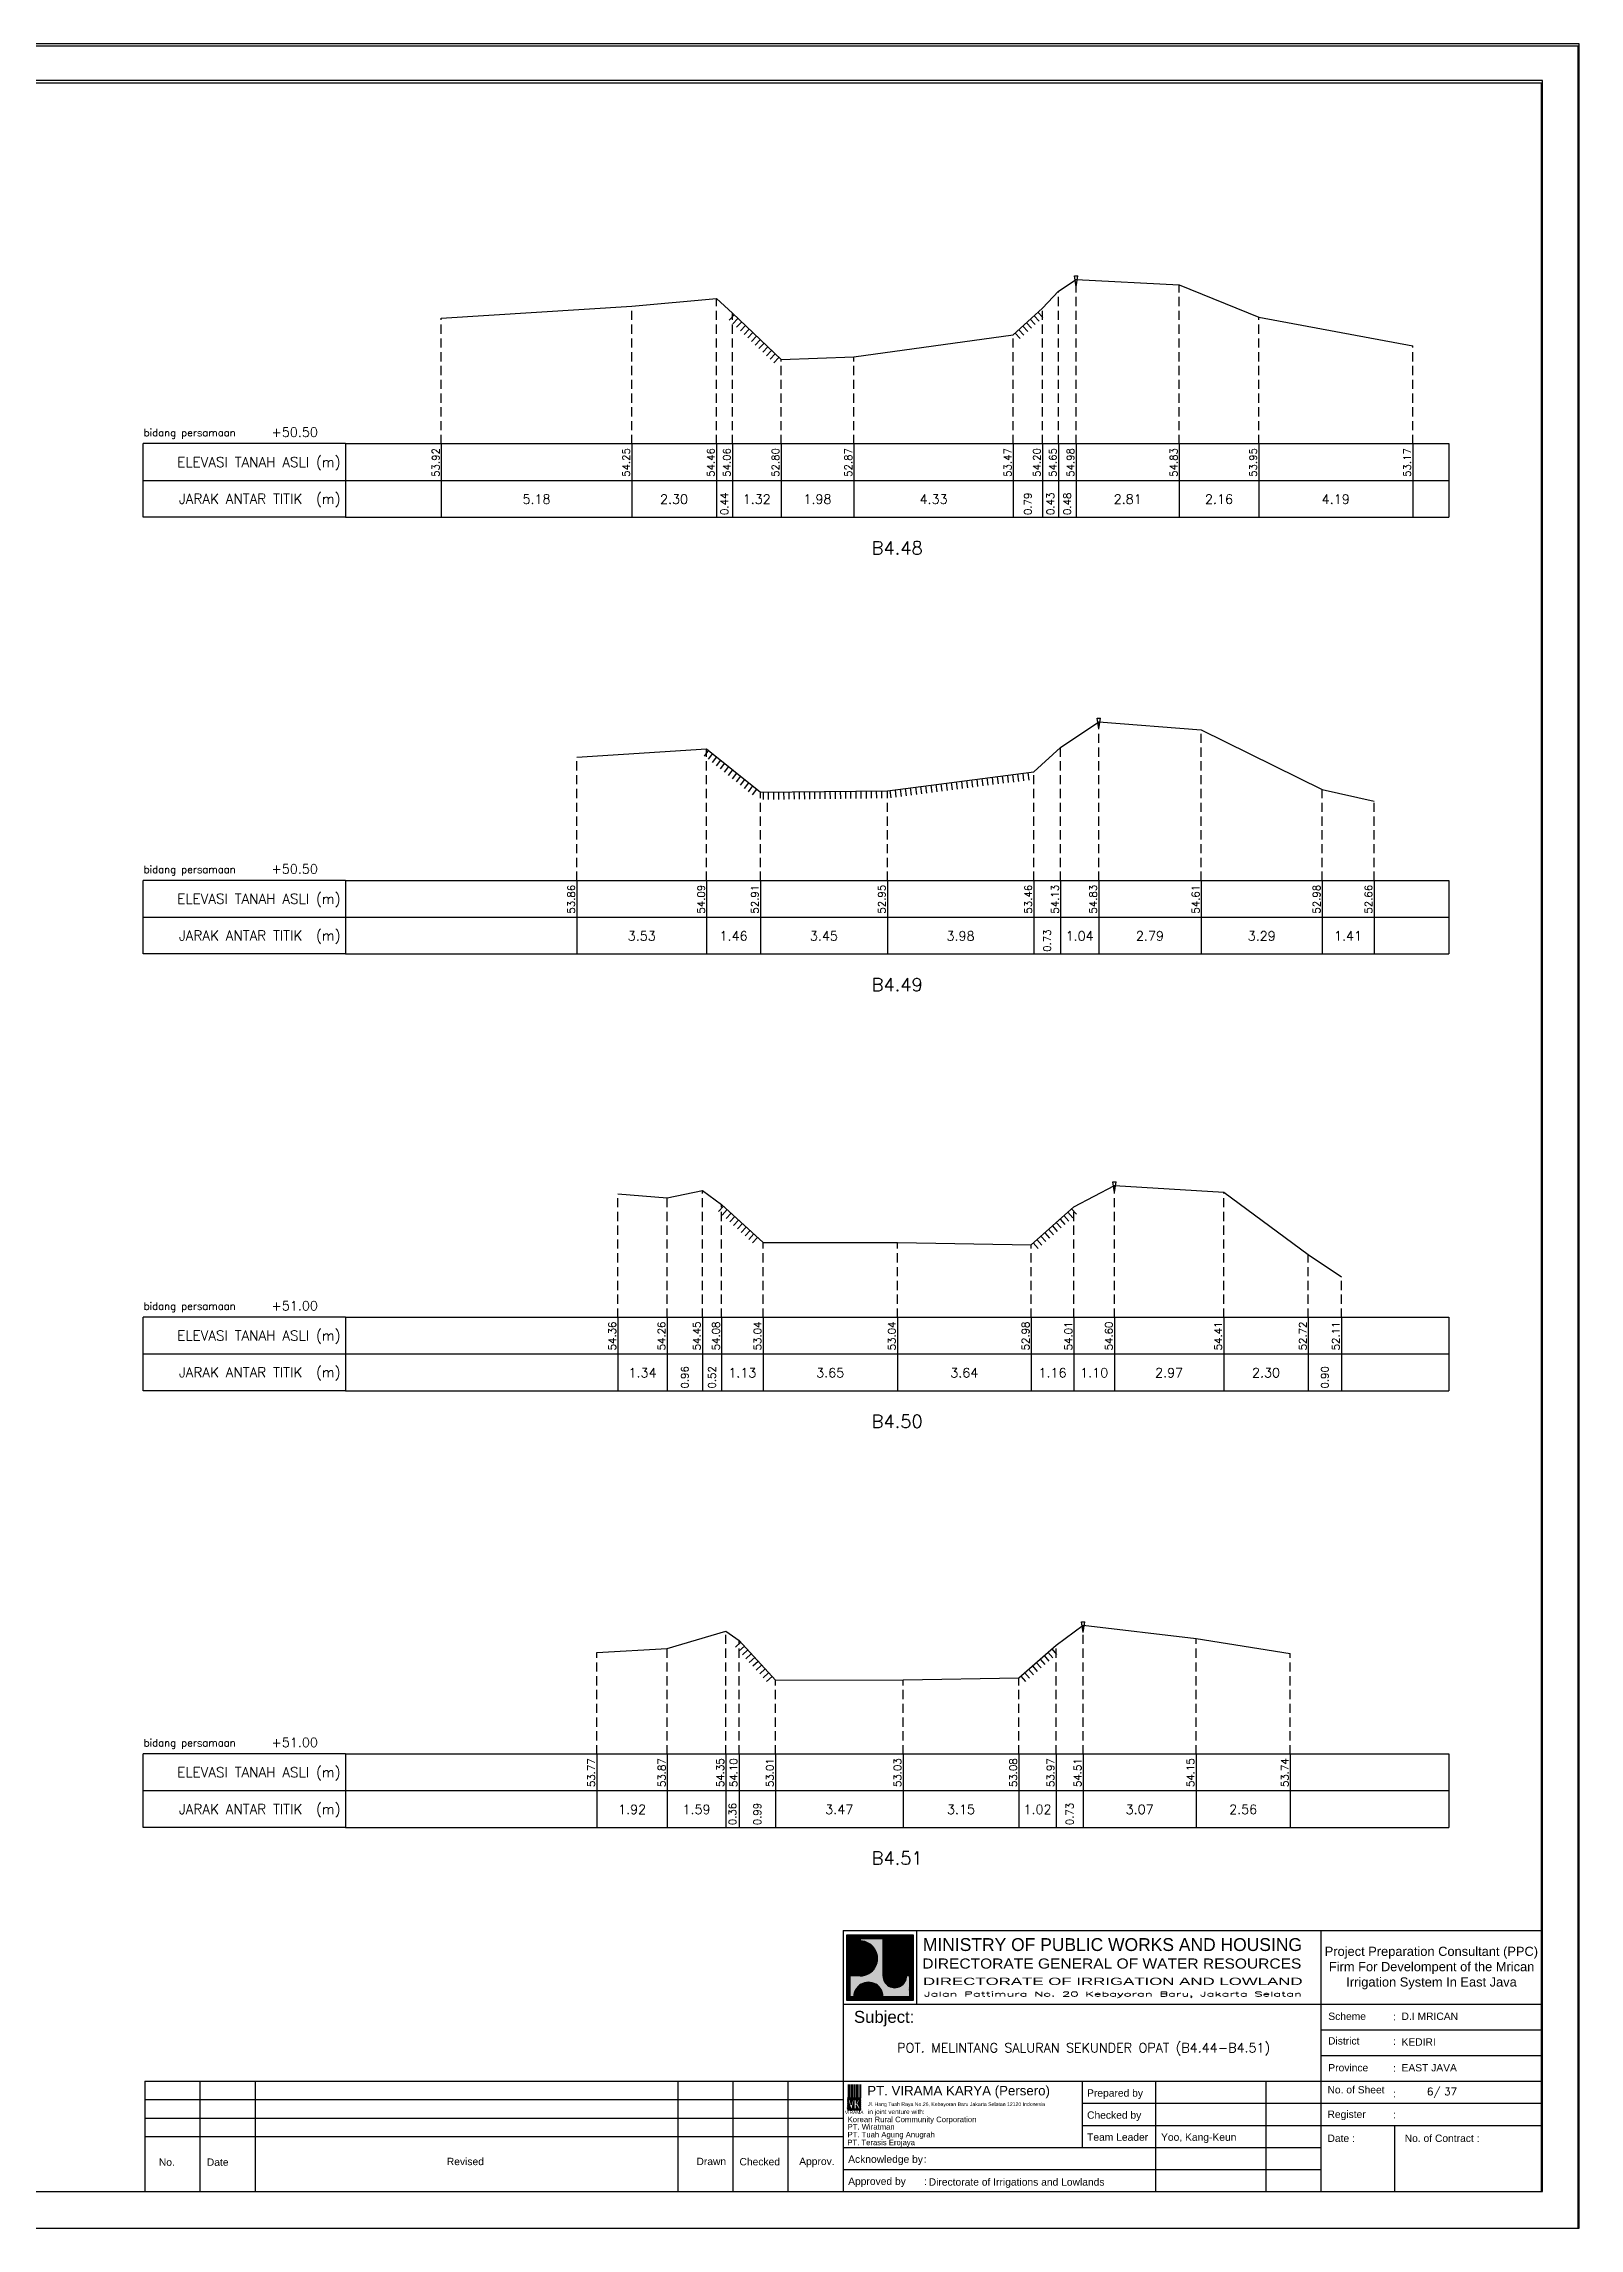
# Model space of a CAD drawing. Header units: inches. Extents: x -11 to 3175, y -842 to -783.
# Drawn here: x 467.3 to 509.1, y -842 to -782.6 of the extents above; entities that cross this region are included whole.
import ezdxf
from ezdxf.enums import TextEntityAlignment as Align

# ---------------------------------------------------------------- set-up
doc = ezdxf.new("R2010")
doc.units = ezdxf.units.IN
doc.header["$MEASUREMENT"] = 0
doc.linetypes.add('DASHED2', pattern=[0.375, 0.25, -0.125])
doc.layers.add('KOP', color=7, linetype='Continuous')
doc.layers.add('pelengkap', color=7, linetype='Continuous')
doc.styles.add('ARIAL', font='arial.ttf')
doc.styles.add('battang01', font='arial.ttf')
doc.styles.add('L100', font='simplex.shx', dxfattribs={"height": 0.254})
doc.styles.add('L140', font='simplex.shx', dxfattribs={"height": 0.356})
doc.styles.add('L80', font='simplex.shx', dxfattribs={"height": 0.203})
doc.styles.add('ROMANS-N', font='ROMANS.SHX', dxfattribs={"width": 0.8})
doc.styles.add('SONDU', font='arial.ttf')
doc.styles.get("Standard").update_dxf_attribs({"font": 'simplex.shx'})
doc.styles.add('STYLE1', font='arial.ttf', dxfattribs={"height": 0.2})
pattern_1 = [(45, (0, 0), (-0.08838834764831843, 0.08838834764831845), [])]

# ---------------------------------------------------------------- blocks, each defined once
blk = doc.blocks.new('kop')
at = {"layer": 'KOP'}
h = blk.add_hatch(color=3, dxfattribs=at)
h.paths.add_polyline_path([(609.8653532927285, 69.7965174242664), (591.8076082223538, 69.7965174242664), (591.8076082223538, 51.90947071793616), (609.8653532927285, 51.90947071793616)])
h.paths.add_polyline_path([(592.1020534932645, 52.24844148547069), (592.1020534932645, 69.50460869670152), (609.5341911203627, 69.50460869670152), (609.5341911203627, 52.24844148547069)], flags=16)
edge = h.paths.add_edge_path(flags=0)
edge.add_line((608.873529834174, 52.90910277674104), (601.6712012034158, 52.90910277674104))
edge.add_ellipse((597.6820295724688, 52.91975268540099), major_axis=(2.820780363398898, 2.820780363398898), ratio=0.9999999999999934, start_angle=314.8470375744171, end_angle=495.1529624255826)
edge.add_line((593.6928579415221, 52.90910277674104), (592.7627147794652, 52.90910277674104))
edge.add_line((592.7627147794651, 52.90910277674104), (592.7627147794651, 58.62619728620361))
edge.add_line((592.7627147794651, 58.62619728620368), (595.428986556629, 58.62619728620368))
edge.add_ellipse((595.4289865566291, 63.36824099147847), major_axis=(-3.353131261170752, 3.353131261170752), ratio=0.9999999999999983, start_angle=134.9999999999999, end_angle=314.9999999999999)
edge.add_line((595.4289865566291, 68.11028469675327), (595.4289865566291, 68.84394741944757))
edge.add_line((595.4289865566291, 68.84394741944752), (601.6547436091821, 68.84394741944752))
edge.add_line((601.6547436091821, 68.84394741944752), (601.6547436091821, 58.59413430307072))
edge.add_ellipse((604.8563547331537, 58.62619728605213), major_axis=(2.263994459030571, 2.263994459030571), ratio=0.9999999999991376, start_angle=135.5737774266452, end_angle=315.0000000026869)
edge.add_line((608.0581264027169, 58.62619728620368), (608.873529834174, 58.62619728620368))
edge.add_line((608.873529834174, 58.62619728620368), (608.873529834174, 52.9091027767411))
h = blk.add_hatch(dxfattribs=at)
h.set_pattern_fill('ANSI31', color=21)
h.set_pattern_definition(pattern_1)
h.paths.add_polyline_path([(609.5341911203627, 69.50460869670152), (592.1020534932645, 69.50460869670152), (592.1020534932645, 52.24844148547069), (609.5341911203627, 52.24844148547069)])
edge = h.paths.add_edge_path(flags=16)
edge.add_line((608.0581264038578, 58.62619728331649), (608.873529834174, 58.62619728331649))
edge.add_line((608.873529834174, 58.62619728331649), (608.873529834174, 52.90910277674104))
edge.add_line((608.873529834174, 52.90910277674104), (601.6712012043477, 52.90910277674104))
edge.add_ellipse((597.6820295732255, 52.91975268530538), major_axis=(-2.820780363950464, 2.820780363950464), ratio=0.9999999999999999, start_angle=224.8470375717975, end_angle=405.1529624282025)
edge.add_line((593.6928579421033, 52.90910277674104), (592.7627147794651, 52.90910277674104))
edge.add_line((592.7627147794651, 52.90910277674104), (592.7627147794651, 58.62619728331649))
edge.add_line((592.7627147794651, 58.62619728331649), (595.4289865705781, 58.62619728331649))
edge.add_ellipse((595.4289865571182, 63.3682409894528), major_axis=(-3.353131262124677, 3.353131262124677), ratio=0.9999999999999912, start_angle=134.9999999999997, end_angle=314.9999999999998)
edge.add_line((595.4289865571182, 68.11028469676671), (595.4289865571182, 68.84394741944752))
edge.add_line((595.4289865571182, 68.84394741944752), (601.6547436095548, 68.84394741944752))
edge.add_line((601.6547436095548, 68.84394741944752), (601.6547436095548, 58.5941344047481))
edge.add_ellipse((604.8563547345466, 58.62619728331649), major_axis=(-2.263994459341034, 2.263994459341035), ratio=0.999999999999965, start_angle=45.57377555810933, end_angle=225.000000000001)
h = blk.add_hatch(color=3, dxfattribs=at)
edge = h.paths.add_edge_path()
edge.add_line((601.6547436091821, 68.84394741944752), (595.4289865566291, 68.84394741944752))
edge.add_line((595.4289865566291, 68.84394741944752), (595.4289865566291, 68.11028469675321))
edge.add_ellipse((595.4289865566291, 63.36824099147847), major_axis=(-3.353131261170759, 3.353131261170758), ratio=0.9999999999999979, start_angle=134.9999999999999, end_angle=314.99999999999994, ccw=False)
edge.add_line((595.4289865566291, 58.62619728620368), (592.7627147794652, 58.62619728620368))
edge.add_line((592.7627147794651, 58.62619728620368), (592.7627147794651, 52.9091027767411))
edge.add_line((592.7627147794651, 52.90910277674104), (593.692857941522, 52.90910277674104))
edge.add_ellipse((597.6820295724688, 52.91975268540099), major_axis=(-2.820780363398898, 2.820780363398898), ratio=0.9999999999999934, start_angle=-135.1529624255826, end_angle=45.15296242558293, ccw=False)
edge.add_line((601.6712012034156, 52.90910277674104), (608.8735298341738, 52.90910277674104))
edge.add_line((608.873529834174, 52.90910277674104), (608.873529834174, 58.62619728620361))
edge.add_line((608.873529834174, 58.62619728620368), (608.0581264027169, 58.62619728620368))
edge.add_ellipse((604.856354733136, 58.62619728987087), major_axis=(2.263994459042317, 2.263994459042318), ratio=0.9999999999997576, start_angle=134.426222510409, end_angle=314.999999934367, ccw=False)
edge.add_line((601.6547436091821, 58.65826027636805), (601.6547436091821, 68.8439474194476))
h = blk.add_hatch(dxfattribs=at)
h.set_pattern_fill('ANSI31', color=41)
h.set_pattern_definition(pattern_1)
h.paths.add_polyline_path([(595.5939701222399, 25.44229578518152), (591.9923714647559, 25.44229578518152), (591.9923714647559, 22.12011222587194), (595.5939701222399, 22.12011222587194)])
h.paths.add_polyline_path([(594.8290399212113, 23.80107538915849), (595.486404190889, 22.50553331270966), (594.9518442189607, 22.50553331270966), (594.3704352444638, 23.59173922572727), (594.3704352444638, 22.50553331270966), (593.8526512319377, 22.50553331270966), (593.8526512319377, 24.7253559070662), (593.2416323709347, 22.50553331270966), (592.8436656118323, 22.50553331270966), (592.1206616099082, 25.0450254569166), (592.6728596590955, 25.0450254569166), (593.0257276515837, 23.53939475651638), (593.4088768836065, 25.0450254569166), (594.3704352444638, 25.0450254569166), (594.3704352444638, 23.99209855350495), (594.8904903176194, 25.0450254569166), (595.4627761213299, 25.0450254569166)], flags=16)
at = {"color": 2}
blk.add_lwpolyline([(-49.29008735655361, -9.987386569675465), (790.6905617838997, -9.987386569675465), (790.6905617838997, 583.2926438577114), (-49.29008735655361, 583.2926438577114)], close=True, dxfattribs=at)
at = {"color": 6}
blk.add_lwpolyline([(0.6493091440684111, 0.0004927304488262507), (780.7026824837753, 0.0004927304488262507), (780.7026824837753, 573.3047645575871), (0.6493091440684111, 573.3047645575871)], close=True, dxfattribs=at)
at = {"layer": 'KOP', "color": 5}
for p, q in [((590.8030303217506, 70.96299432783698), (590.8030303217506, 29.98464833497903)), ((590.8030303217506, 70.96299432783698), (780.7026824837753, 70.96299432783698)), ((400.9033781597261, 29.98464833497903), (400.9033781597261, 0.0004927304488262507)), ((400.9033781597261, 29.98464833497903), (590.8030303217506, 29.98464833497903)), ((590.8030303217506, 29.98464833497903), (590.8030303217506, 0.0004927304488262507))]:
    blk.add_line(p, q, dxfattribs=at)
at = {"layer": 'KOP', "color": 3}
for p, q in [((591.8076082223538, 69.7965174242664), (609.8653532927285, 69.7965174242664)), ((591.8076082223538, 51.90947071793616), (591.8076082223538, 69.7965174242664)), ((592.1020534932645, 69.50460869670152), (609.5341911203627, 69.50460869670152)), ((592.1020534932645, 52.24844148547069), (592.1020534932645, 69.50460869670152)), ((595.4289865571182, 68.84394741502373), (595.4289865571182, 68.1102846954029)), ((595.4289865566291, 68.84394741944752), (601.6547436091821, 68.84394741944752)), ((601.6547436095548, 58.59413430414176), (601.6547436095548, 68.84394741502373)), ((609.5341911203627, 69.50460869670152), (609.5341911203627, 52.24844148547069)), ((609.8653532927285, 69.7965174242664), (609.8653532927285, 51.90947071793616)), ((592.7627147794651, 52.90910277674104), (592.7627147794651, 58.62619728620368)), ((595.4289865571182, 58.62619728331649), (592.7627147799426, 58.62619728331649)), ((608.8735298352565, 58.62619728331649), (608.0581264038578, 58.62619728331649)), ((608.873529834174, 58.62619728620368), (608.873529834174, 52.90910277674104)), ((609.8653532927285, 51.90947071793616), (591.8076082223538, 51.90947071793616)), ((609.5341911203627, 52.24844148547069), (592.1020534932645, 52.24844148547069)), ((593.6928579415221, 52.90910277674104), (592.7627147794651, 52.90910277674104)), ((608.873529834174, 52.90910277674104), (601.6712012034156, 52.90910277674104)), ((720.7343712747147, 43.97725428375983), (780.7026824837753, 43.97725428375983)), ((720.7343712747147, 36.98095130936949), (780.7026824837753, 36.98095130936949)), ((415.895455961991, 29.98464833497903), (415.895455961991, 0.0004927304488262507)), ((430.8875337642562, 29.98464833497903), (430.8875337642562, 0.0004927304488262507)), ((545.8267969149554, 29.98464833497903), (545.8267969149554, 0.0004927304488262507)), ((560.8188747172203, 29.98464833497903), (560.8188747172203, 0.0004927304488262507)), ((575.8109525194855, 29.98464833497903), (575.8109525194855, 0.0004927304488262507)), ((655.7687007982327, 29.98464833497903), (655.7687007982327, 11.99415497226093)), ((675.7581378679197, 29.98464833497903), (675.7581378679197, 0.0004927304488262507)), ((705.7422934724498, 29.98464833497903), (705.7422934724498, 0.0004927304488262507)), ((400.9033781597261, 24.98728906755738), (590.8030303217506, 24.98728906755738)), ((655.7687007982327, 23.98781721407303), (720.7343712747147, 23.98781721407303)), ((720.7343712747147, 23.98781721407303), (780.7026824837753, 23.98781721407303)), ((400.9033781597261, 19.98992980013563), (590.8030303217506, 19.98992980013563)), ((655.7687007982327, 17.99098609316704), (720.7343712747147, 17.99098609316704)), ((720.7343712747147, 17.99098609316704), (780.7026824837753, 17.99098609316704)), ((740.7238083444017, 17.99098609316704), (740.7238083444017, 0.0004927304488262507)), ((400.9033781597261, 14.99257053271398), (590.8030303217506, 14.99257053271398)), ((590.8030303217506, 5.997323851354935), (720.7343712747147, 5.997323851354935))]:
    blk.add_line(p, q, dxfattribs=at)
at = {"layer": 'KOP', "color": 4}
for p, q in [((610.7924673914374, 70.96299432783698), (610.7924673914374, 50.97355725815018)), ((720.7343712747147, 70.96299432783698), (720.7343712747147, 0.0004927304488262507)), ((590.8030303217506, 50.97355725815018), (720.7343712747147, 50.97355725815018)), ((720.7343712747147, 50.97355725815018), (780.7026824837753, 50.97355725815018)), ((590.8030303217506, 29.98464833497903), (720.7343712747147, 29.98464833497903)), ((720.7343712747147, 29.98464833497903), (780.7026824837753, 29.98464833497903)), ((590.8030303217506, 11.99415497226093), (720.7343712747147, 11.99415497226093))]:
    blk.add_line(p, q, dxfattribs=at)
at = {"layer": 'KOP', "color": 41}
blk.add_line((595.5939701222399, 22.12011222587194), (591.9923714647559, 22.12011222587194), dxfattribs=at)
for points in [[(591.9923714647559, 25.44229578518152), (595.5939701222399, 25.44229578518152)], [(592.1206616099082, 25.0450254569166), (592.6728596590955, 25.0450254569166)], [(592.1206616099082, 25.0450254569166), (592.8436656118323, 22.50553331270964)], [(592.2042302093139, 25.44229578518152), (592.4160889538717, 25.44229578518152)], [(592.6279476984296, 25.44229578518152), (592.8398064429874, 25.44229578518152)], [(592.6728596590955, 25.04502545691657), (593.0257276515837, 23.53939475651638), (593.4088768836065, 25.04502545691663)], [(593.0516651875452, 25.44229578518152), (593.2635239321031, 25.44229578518152)], [(593.2416323709347, 22.50553331270964), (593.8526512319377, 24.7253559070662)], [(593.4088768836065, 25.0450254569166), (594.3704352444638, 25.0450254569166)], [(593.475382676661, 25.44229578518152), (593.6872414212188, 25.44229578518152)], [(593.8526512319377, 22.50553331270966), (593.8526512319377, 24.7253559070662)], [(593.8991001657766, 25.44229578518152), (594.1109589103345, 25.44229578518152)], [(594.3228176548924, 25.44229578518152), (594.5346763994503, 25.44229578518152)], [(594.3704352444638, 25.0450254569166), (594.3704352444638, 23.99209855350495)], [(594.3704352444638, 23.99209855350495), (594.8904903176194, 25.04502545691664)], [(594.7465351440081, 25.44229578518152), (594.958393888566, 25.44229578518152)], [(594.8290399212113, 23.80107538915849), (595.4627761213299, 25.04502545691658)], [(594.8290399212113, 23.80107538915849), (595.486404190889, 22.50553331270966)], [(594.8904903176194, 25.0450254569166), (595.4627761213299, 25.0450254569166)], [(595.1702526331238, 25.44229578518152), (595.3821113776818, 25.44229578518152)], [(592.8436656118323, 22.50553331270966), (593.2416323709347, 22.50553331270966)], [(593.8526512319377, 22.50553331270966), (594.3704352444638, 22.50553331270966)], [(594.9518442189607, 22.50553331270961), (594.3704352444638, 23.59173922572727)], [(594.3704352444638, 23.59173922572727), (594.3704352444638, 22.50553331270966)], [(594.9518442189607, 22.50553331270966), (595.486404190889, 22.50553331270966)]]:
    blk.add_lwpolyline(points, dxfattribs=at)
at = {"layer": 'KOP', "color": 42}
for points in [[(592.1962927759001, 29.11418325926331), (592.1962927759001, 25.44229578518152)], [(592.5354066955362, 29.11418325926331), (592.5354066955362, 25.44229578518152)], [(592.9591241846518, 29.11418325926331), (592.9591241846518, 25.44229578518152)], [(593.3828416737675, 29.11418325926331), (593.3828416737675, 25.44229578518152)], [(593.8065591628832, 29.11418325926331), (593.8065591628832, 25.44229578518152)], [(594.2302766519989, 29.11418325926331), (594.2302766519989, 25.44229578518152)], [(594.6539941411147, 29.11418325926331), (594.6539941411147, 25.44229578518152)], [(595.0777116302304, 29.11418325926331), (595.0777116302304, 25.44229578518152)], [(595.5014291193462, 29.11418325926331), (595.5014291193462, 25.44229578518152)]]:
    blk.add_lwpolyline(points, dxfattribs=at)
at = {"layer": 'KOP', "color": 3}
for centre, major_axis, ratio, start_param, end_param in [((595.4289865571182, 63.3682409894528), (-3.353131262124677, 3.353131262124677), 0.9999999999999912, 2.35619449019234, 5.497787143782134), ((597.6820295732255, 52.91975268530538), (-2.820780363950464, 2.820780363950464), 0.9999999999999998, 3.924321118983262, 7.071253168581014), ((604.8563547345466, 58.62619728331649), (-2.263994459341034, 2.263994459341035), 0.9999999999999651, 0.7853981633974656, 3.926990816987259)]:
    blk.add_ellipse(centre, major_axis=major_axis, ratio=ratio, start_param=start_param, end_param=end_param, dxfattribs=at)
at = {"layer": 'KOP', "color": 5, "style": 'SONDU'}
for s, height, width, p, p2 in [('MINISTRY OF PUBLIC WORKS AND HOUSING', 3.49815148719519, 0.9710490151369037, (612.4932982688147, 65.39724920043633), (715.583635835389, 65.39724920043633)), ('DIRECTORATE GENERAL OF WATER RESOURCES', 2.748547597081934, 1.100714376561997, (612.3259886324004, 60.61804978528377), (715.4154333181652, 60.61804978528377)), ('DIRECTORATE OF IRRIGATION AND LOWLAND', 1.99894370696868, 1.63875262601232, (612.5247331509995, 56.15346481889102), (715.7518429621628, 56.15346481889102))]:
    blk.add_text(s, height=height, dxfattribs=dict(at, width=width)).set_placement(p, p2, align=Align.FIT)
at = {"layer": 'KOP', "color": 3, "style": 'ROMANS-N', "width": 1.832260783358812}
blk.add_text('Jalan Pattimura No. 20 Kebayoran Baru, Jakarta Selatan', height=1.249339816855425, dxfattribs=at).set_placement((612.7914110984061, 53.0739527913797), (715.583635835389, 53.0739527913797), align=Align.FIT)
at = {"layer": 'KOP', "color": 5, "style": 'ARIAL'}
blk.add_text('Subject:', height=3.252150442789123, dxfattribs=at).set_placement((593.7538629287924, 45.86653647040268))
at = {"layer": 'KOP', "color": 3}
for s, height, style, p in [('Scheme', 1.99894370696868, 'battang01', (722.7467307064071, 46.65722556886666)), (':', 1.99894370696868, 'battang01', (740.368327375754, 46.56012324452533)), ('D.I MRICAN', 1.99894370696868, 'battang01', (742.6585068305885, 46.65722556886666)), ('District', 1.99894370696868, 'battang01', (722.6754973804648, 39.96707763894264)), ('KEDIRI', 1.99894370696868, 'battang01', (742.6585068305885, 39.66092259447632)), (':', 1.99894370696868, 'battang01', (740.382074427338, 39.86997531646293)), ('Province', 1.99894370696868, 'battang01', (722.7467307064071, 32.66461962008597)), (':', 1.99894370696868, 'battang01', (740.368327375754, 32.56751729574452)), ('EAST JAVA', 1.99894370696868, 'battang01', (742.6585068305885, 32.66461962008597)), ('Prepared by', 1.99894370696868, 'battang01', (657.1430811109453, 25.78808395849862)), ('No. of Sheet ', 1.99894370696868, 'battang01', (722.520620818671, 26.67669459981798)), (':', 1.99894370696868, 'battang01', (740.3764858407951, 25.61838168175072)), ('in joint venture with:', 1.249339816855425, 'SONDU', (597.5578460284455, 21.07202452231022)), ('Checked by', 1.99894370696868, 'battang01', (657.1430811109453, 19.79125283759251)), ('Register', 1.99894370696868, 'battang01', (722.520620818671, 20.01807698302375)), (':', 1.99894370696868, 'battang01', (740.3598310849088, 19.92097465868241)), ('Team Leader', 1.99894370696868, 'battang01', (657.1430811109453, 13.79442171668651)), ('Yoo, Kang-Keun', 1.99894370696868, 'battang01', (677.261691985017, 13.79442171668651)), ('Date :', 1.99894370696868, 'battang01', (722.520620818671, 13.48542904786333)), ('No. of Contract :', 1.99894370696868, 'battang01', (743.5203251274443, 13.48542904786333)), ('No.', 2, 'STYLE1', (404.7326663119579, 6.989602865739329)), ('Date', 2, 'STYLE1', (417.7761580577991, 6.989602865739329)), ('Revised', 2, 'STYLE1', (483.0371936477145, 7.169341252978228)), ('Drawn', 2, 'STYLE1', (550.9231662973559, 7.182965166626985)), ('Checked', 2, 'STYLE1', (562.6224972631348, 7.108401592637279)), ('Approv.', 2, 'STYLE1', (578.86250988613, 7.205550314016108)), ('Acknowledge by', 1.99894370696868, 'battang01', (592.1774106344633, 7.797590595780406)), (':', 1.99894370696868, 'battang01', (612.7647815001492, 7.813086169812294)), ('Approved by', 1.99894370696868, 'battang01', (592.1774106344633, 1.800759474874411)), (':', 1.99894370696868, 'battang01', (612.8062382028575, 1.771932832116903)), ('Directorate of Irrigations and Lowlands', 1.99894370696868, 'battang01', (614.0846811434608, 1.594699671224788))]:
    blk.add_text(s, height=height, dxfattribs=dict(at, style=style)).set_placement(p)
at = {"layer": 'KOP', "color": 6, "style": 'SONDU'}
blk.add_text('PT. VIRAMA KARYA (Persero)', height=2.580944750812598, dxfattribs=at).set_placement((597.3630730504415, 26.14584984606049))
at = {"layer": 'KOP', "color": 42, "style": 'SONDU'}
blk.add_text('VIRAMA', height=0.9417941134961573, dxfattribs=at).set_placement((591.2959839900191, 21.03873930941651))
at = {"layer": 'KOP', "color": 4, "style": 'SONDU'}
for s, p in [('Korean Rural Community Corporation', (592.0172325651579, 18.85809622764893)), ('PT. Wiratman', (592.0172325651579, 16.86431729777243)), ('PT. Terasis Erojaya', (591.9444979581187, 12.58833032325808)), ('PT. Tuah Agung Anugrah', (591.9984246368545, 14.73155498450907))]:
    blk.add_text(s, height=1.49920778022651, dxfattribs=at).set_placement(p)
at = {"layer": 'KOP', "color": 3, "insert": (719.8583502723425, 60.76950394133539), "char_height": 2.49867963371085, "width": 61.43936713392102, "attachment_point": 4, "style": 'SONDU'}
blk.add_mtext('\\pi1.9124;Project Preparation Consultant (PPC)\\P\\pi3.0493;Firm For Develompent of the Mrican \\P\\pi7.7731;Irrigation System In East Java', dxfattribs=at)
at = {"layer": 'KOP', "color": 2, "insert": (597.5716775050441, 24.25098294227902), "char_height": 0.9994718534843399, "width": 48.71807324837515, "attachment_point": 1, "style": 'SONDU'}
blk.add_mtext('Jl. Hang Tuah Raya No.26, Kebayoran Baru Jakarta Selatan 12120 Indonesia', dxfattribs=at)
blk = doc.blocks.new('c100')
at = {"color": 2}
blk.add_lwpolyline([(-5, -1), (79.10000000000002, -1), (79.10000000000002, 58.4), (-5, 58.4)], close=True, dxfattribs=at)
at = {"color": 6}
blk.add_lwpolyline([(0, 0), (78.10000000000002, 0), (78.10000000000002, 57.4), (3.516176065587739e-15, 57.4)], close=True, dxfattribs=at)
blk = doc.blocks.new('das2')
at = {"color": 5, "linetype": 'Continuous'}
for q in [(0, 1), (17.75, 0.9999999999999973)]:
    blk.add_line((2.75, 1), q, dxfattribs=at)
at = {"color": 3, "linetype": 'Continuous'}
for p, q in [((2.75, 1), (2.75, 0)), ((17.75, 0.9999999999999973), (17.75, -2.664535259100376e-15)), ((0, 0.5000000000000004), (17.75, 0.4999999999999973)), ((2.75, 0), (0, 0)), ((2.75, 0), (17.75, -2.664535259100376e-15))]:
    blk.add_line(p, q, dxfattribs=at)
blk.add_lwpolyline([(0, 0), (0, 1)], dxfattribs=at)
blk.add_text('bidang persamaan', height=0.1, dxfattribs=at).set_placement((0.005000000000000004, 1.100000000000001))
at = {"color": 5, "linetype": 'Continuous'}
for s, p in [('ELEVASI TANAH ASLI (m)', (2.683279515513197, 0.6825000000000001)), ('JARAK ANTAR TITIK  (m)', (2.683279515513197, 0.1825000000000001))]:
    blk.add_text(s, height=0.135, dxfattribs=at).set_placement(p, align=Align.RIGHT)
blk = doc.blocks.new('gbrpatok')
at = {"color": 2, "linetype": 'Continuous'}
for p, q in [((-0.0004517254713327645, 0.0009574234873781506), (0.0004517254713327645, 0.0009574234873781506)), ((0, -0.001962284437723838), (-0.0004517254713327645, 0.0009574234873781506)), ((0, -0.001962284437723838), (0.0004517254713327645, 0.0009574234873781506))]:
    blk.add_line(p, q, dxfattribs=at)

msp = doc.modelspace()

# ---------------------------------------------------------------- linework, layer by layer
at = {"color": 2, "linetype": 'Continuous', "lineweight": -3}
for p, q in [((494.5006697067516, -789.7877337017005), (494.9330558117516, -789.3327337017005)), ((494.9330558117516, -789.3327337017005), (495.4154767897516, -789.0117337017005)), ((495.4154767897516, -789.0117337017005), (498.2221616667516, -789.1607337017005)), ((498.2221616667516, -789.1607337017005), (500.3812674617516, -790.0387337017005)), ((478.1532698297516, -790.0637337017005), (483.3315164697516, -789.7407337017005)), ((483.3315164697516, -789.7407337017005), (485.6332058367516, -789.5277337017005)), ((485.6332058367516, -789.5277337017005), (486.0692299497516, -789.9237337017005)), ((486.0692299497516, -789.9237337017005), (487.3919839717516, -791.1877337017005)), ((493.7072352957516, -790.5187337017005), (494.5006697067516, -789.7877337017005)), ((489.3728213307516, -791.1177337017004), (493.7072352957516, -790.5187337017005)), ((500.3812674617516, -790.0387337017005), (504.5713573587516, -790.8127337017005)), ((487.3919839717516, -791.1877337017005), (489.3728213307516, -791.1177337017004)), ((494.9935278943714, -801.7370977600434), (496.0297619413714, -801.0360977600434)), ((496.0297619413714, -801.0360977600434), (498.8180052953713, -801.2530977600434)), ((498.8180052953713, -801.2530977600434), (502.1079440713714, -802.8790977600435)), ((481.8385867613713, -802.0000977600434), (485.3694315013714, -801.7690977600435)), ((485.3694315013714, -801.7690977600435), (486.8332694583714, -802.9550977600434)), ((494.2659495933714, -802.4020977600434), (494.9935278943714, -801.7370977600434)), ((490.2830563643714, -802.9120977600434), (494.2659495933714, -802.4020977600434)), ((486.8332694583714, -802.9550977600434), (490.2830563643714, -802.9120977600434)), ((502.1079440713714, -802.8790977600435), (503.5181466143713, -803.2000977600434)), ((495.3574237904975, -814.2243521204575), (496.4589509124975, -813.6423521204575)), ((496.4589509124975, -813.6423521204575), (499.4302428874975, -813.8313521204576)), ((482.9545933524975, -813.8753521204576), (484.2939696924975, -813.9793521204575)), ((484.2939696924975, -813.9793521204575), (485.2531022624975, -813.7863521204575)), ((485.2531022624975, -813.7863521204575), (485.7743259824975, -814.1593521204576)), ((485.7743259824975, -814.1593521204576), (486.9043159124975, -815.1953521204575)), ((494.1949029884975, -815.2553521204576), (495.3574237904975, -814.2243521204575)), ((499.4302428874975, -813.8313521204576), (501.7308183234975, -815.5223521204575)), ((486.9043159124975, -815.1953521204575), (490.5557622824975, -815.1963521204575)), ((490.5557622824975, -815.1963521204575), (494.1949029884975, -815.2553521204576)), ((501.7308183234975, -815.5223521204575), (502.6314788384975, -816.1263521204576)), ((494.8740128603179, -826.140848216065), (495.6086998683179, -825.602848216065)), ((495.6086998683179, -825.602848216065), (498.6772671233179, -825.961848216065)), ((482.3830429483179, -826.341848216065), (484.2994361883179, -826.237848216065)), ((484.2994361883179, -826.237848216065), (485.8913357713179, -825.760848216065)), ((485.8913357713179, -825.760848216065), (486.2526617113179, -826.014848216065)), ((486.2526617113179, -826.014848216065), (487.2403061753179, -827.0998482160651)), ((493.8589130243179, -827.0288482160651), (494.8740128603179, -826.140848216065)), ((498.6772671233179, -825.961848216065), (501.2412064153179, -826.371848216065)), ((487.2403061753179, -827.0998482160651), (490.7102174503179, -827.082848216065)), ((490.7102174503179, -827.082848216065), (493.8589130243179, -827.0288482160651))]:
    msp.add_line(p, q, dxfattribs=at)
at = {"color": 1, "linetype": 'DASHED2', "lineweight": -3}
for p, q in [((494.9330558117516, -793.4867337017005), (494.9330558117516, -789.3327337017005)), ((495.4154767897516, -793.4867337017005), (495.4154767897516, -789.0117337017005)), ((498.2221616667516, -793.4867337017005), (498.2221616667516, -789.1607337017005)), ((483.3315164697516, -793.4867337017005), (483.3315164697516, -789.7407337017005)), ((485.6332058367516, -793.4867337017005), (485.6332058367516, -789.5277337017005)), ((486.0692299497516, -793.4867337017005), (486.0692299497516, -789.9237337017005)), ((494.5006697067516, -793.4867337017005), (494.5006697067516, -789.7877337017005)), ((478.1532698297516, -793.4867337017005), (478.1532698297516, -790.0637337017005)), ((493.7072352957516, -793.4867337017005), (493.7072352957516, -790.5187337017005)), ((500.3812674617516, -793.4867337017005), (500.3812674617516, -790.0387337017005)), ((487.3919839717516, -793.4867337017005), (487.3919839717516, -791.1877337017005)), ((489.3728213307516, -793.4867337017005), (489.3728213307516, -791.1177337017004)), ((504.5713573587516, -793.4867337017005), (504.5713573587516, -790.8127337017005)), ((496.0297619413714, -805.3620977600434), (496.0297619413714, -801.0360977600434)), ((498.8180052953713, -805.3620977600434), (498.8180052953713, -801.2530977600434)), ((485.3694315013714, -805.3620977600434), (485.3694315013714, -801.7690977600435)), ((494.9935278943714, -805.3620977600434), (494.9935278943714, -801.7370977600434)), ((481.8385867613713, -805.3620977600434), (481.8385867613713, -802.0000977600434)), ((494.2659495933714, -805.3620977600434), (494.2659495933714, -802.4020977600434)), ((486.8332694583714, -805.3620977600434), (486.8332694583714, -802.9550977600434)), ((490.2830563643714, -805.3620977600434), (490.2830563643714, -802.9120977600434)), ((502.1079440713714, -805.3620977600434), (502.1079440713714, -802.8790977600435)), ((503.5181466143713, -805.3620977600434), (503.5181466143713, -803.2000977600434)), ((496.4589509124975, -817.2373521204576), (496.4589509124975, -813.6423521204575)), ((482.9545933524975, -817.2373521204576), (482.9545933524975, -813.8753521204576)), ((484.2939696924975, -817.2373521204576), (484.2939696924975, -813.9793521204575)), ((485.2531022624975, -817.2373521204576), (485.2531022624975, -813.7863521204575)), ((485.7743259824975, -817.2373521204576), (485.7743259824975, -814.1593521204576)), ((495.3574237904975, -817.2373521204576), (495.3574237904975, -814.2243521204575)), ((499.4302428874975, -817.2373521204576), (499.4302428874975, -813.8313521204576)), ((486.9043159124975, -817.2373521204576), (486.9043159124975, -815.1953521204575)), ((490.5557622824975, -817.2373521204576), (490.5557622824975, -815.1963521204575)), ((494.1949029884975, -817.2373521204576), (494.1949029884975, -815.2553521204576)), ((501.7308183234975, -817.2373521204576), (501.7308183234975, -815.5223521204575)), ((502.6314788384975, -817.2373521204576), (502.6314788384975, -816.1263521204576)), ((495.6086998683179, -829.111848216065), (495.6086998683179, -825.602848216065)), ((484.2994361883179, -829.111848216065), (484.2994361883179, -826.237848216065)), ((485.8913357713179, -829.111848216065), (485.8913357713179, -825.760848216065)), ((486.2526617113179, -829.111848216065), (486.2526617113179, -826.014848216065)), ((494.8740128603179, -829.111848216065), (494.8740128603179, -826.140848216065)), ((498.6772671233179, -829.111848216065), (498.6772671233179, -825.961848216065)), ((482.3830429483179, -829.111848216065), (482.3830429483179, -826.341848216065)), ((501.2412064153179, -829.111848216065), (501.2412064153179, -826.371848216065)), ((487.2403061753179, -829.111848216065), (487.2403061753179, -827.0998482160651)), ((490.7102174503179, -829.111848216065), (490.7102174503179, -827.082848216065)), ((493.8589130243179, -829.111848216065), (493.8589130243179, -827.0288482160651))]:
    msp.add_line(p, q, dxfattribs=at)
at = {"color": 1, "linetype": 'Continuous', "lineweight": -3}
for p, q in [((478.1532698297516, -793.4867337017005), (478.1532698297516, -795.4867337017005)), ((483.3315164697516, -793.4867337017005), (483.3315164697516, -795.4867337017005)), ((485.6332058367516, -793.4867337017005), (485.6332058367516, -795.4867337017005)), ((486.0692299497516, -793.4867337017005), (486.0692299497516, -795.4867337017005)), ((487.3919839717516, -793.4867337017005), (487.3919839717516, -795.4867337017005)), ((489.3728213307516, -793.4867337017005), (489.3728213307516, -795.4867337017005)), ((493.7072352957516, -793.4867337017005), (493.7072352957516, -795.4867337017005)), ((494.5006697067516, -793.4867337017005), (494.5006697067516, -795.4867337017005)), ((494.9330558117516, -793.4867337017005), (494.9330558117516, -795.4867337017005)), ((495.4154767897516, -793.4867337017005), (495.4154767897516, -795.4867337017005)), ((498.2221616667516, -793.4867337017005), (498.2221616667516, -795.4867337017005)), ((500.3812674617516, -793.4867337017005), (500.3812674617516, -795.4867337017005)), ((504.5713573587516, -793.4867337017005), (504.5713573587516, -795.4867337017005)), ((481.8385867613713, -805.3620977600434), (481.8385867613713, -807.3620977600434)), ((485.3694315013714, -805.3620977600434), (485.3694315013714, -807.3620977600434)), ((486.8332694583714, -805.3620977600434), (486.8332694583714, -807.3620977600434)), ((490.2830563643714, -805.3620977600434), (490.2830563643714, -807.3620977600434)), ((494.2659495933714, -805.3620977600434), (494.2659495933714, -807.3620977600434)), ((494.9935278943714, -805.3620977600434), (494.9935278943714, -807.3620977600434)), ((496.0297619413714, -805.3620977600434), (496.0297619413714, -807.3620977600434)), ((498.8180052953713, -805.3620977600434), (498.8180052953713, -807.3620977600434)), ((502.1079440713714, -805.3620977600434), (502.1079440713714, -807.3620977600434)), ((503.5181466143713, -805.3620977600434), (503.5181466143713, -807.3620977600434)), ((482.9545933524975, -817.2373521204576), (482.9545933524975, -819.2373521204576)), ((484.2939696924975, -817.2373521204576), (484.2939696924975, -819.2373521204576)), ((485.2531022624975, -817.2373521204576), (485.2531022624975, -819.2373521204576)), ((485.7743259824975, -817.2373521204576), (485.7743259824975, -819.2373521204576)), ((486.9043159124975, -817.2373521204576), (486.9043159124975, -819.2373521204576)), ((490.5557622824975, -817.2373521204576), (490.5557622824975, -819.2373521204576)), ((494.1949029884975, -817.2373521204576), (494.1949029884975, -819.2373521204576)), ((495.3574237904975, -817.2373521204576), (495.3574237904975, -819.2373521204576)), ((496.4589509124975, -817.2373521204576), (496.4589509124975, -819.2373521204576)), ((499.4302428874975, -817.2373521204576), (499.4302428874975, -819.2373521204576)), ((501.7308183234975, -817.2373521204576), (501.7308183234975, -819.2373521204576)), ((502.6314788384975, -817.2373521204576), (502.6314788384975, -819.2373521204576)), ((482.3830429483179, -829.111848216065), (482.3830429483179, -831.111848216065)), ((484.2994361883179, -829.111848216065), (484.2994361883179, -831.111848216065)), ((485.8913357713179, -829.111848216065), (485.8913357713179, -831.111848216065)), ((486.2526617113179, -829.111848216065), (486.2526617113179, -831.111848216065)), ((487.2403061753179, -829.111848216065), (487.2403061753179, -831.111848216065)), ((490.7102174503179, -829.111848216065), (490.7102174503179, -831.111848216065)), ((493.8589130243179, -829.111848216065), (493.8589130243179, -831.111848216065)), ((494.8740128603179, -829.111848216065), (494.8740128603179, -831.111848216065)), ((495.6086998683179, -829.111848216065), (495.6086998683179, -831.111848216065)), ((498.6772671233179, -829.111848216065), (498.6772671233179, -831.111848216065)), ((501.2412064153179, -829.111848216065), (501.2412064153179, -831.111848216065))]:
    msp.add_line(p, q, dxfattribs=at)
at = {"layer": 'pelengkap', "color": 1, "linetype": 'Continuous', "lineweight": -3}
for p, q in [((486.1198386283951, -789.9720944465869), (485.9816650715769, -790.1166906712825)), ((494.2735320581477, -789.9969981586337), (494.4090477836198, -790.1440882267884)), ((494.3764951058561, -789.9021371508034), (494.5120108313282, -790.0492272189581)), ((486.221055985682, -790.0688159363597), (486.0828824288639, -790.2134121610553)), ((486.322273342969, -790.1655374261325), (486.1840997861508, -790.3101336508281)), ((486.4234907002559, -790.2622589159052), (486.2853171434377, -790.4068551406009)), ((486.5247080575429, -790.358980405678), (486.3865345007247, -790.5035766303737)), ((486.6259254148298, -790.4557018954508), (486.4877518580116, -790.6002981201465)), ((486.7271427721167, -790.5524233852236), (486.5889692152986, -790.6970196099193)), ((493.7587168196058, -790.4713031977853), (493.8942325450778, -790.6183932659401)), ((493.8616798673142, -790.376442189955), (493.9971955927862, -790.5235322581098)), ((493.9646429150226, -790.2815811821247), (494.1001586404946, -790.4286712502794)), ((494.067605962731, -790.1867201742944), (494.203121688203, -790.3338102424491)), ((494.1705690104394, -790.091859166464), (494.3060847359114, -790.2389492346188)), ((486.8283601294037, -790.6491448749964), (486.6901865725855, -790.793741099692)), ((486.9295774866906, -790.7458663647692), (486.7914039298724, -790.8904625894648)), ((487.0307948439776, -790.842587854542), (486.8926212871594, -790.9871840792376)), ((487.1320122012645, -790.9393093443148), (486.9938386444463, -791.0839055690104)), ((487.2332295585514, -791.0360308340876), (487.0950560017333, -791.1806270587832)), ((487.3344469158384, -791.1327523238604), (487.1962733590202, -791.277348548556)), ((485.4238206796042, -801.8131638160407), (485.297917662469, -801.9685614681346)), ((485.5325990360699, -801.9012959280353), (485.4066960189347, -802.0566935801291)), ((485.6413773925356, -801.9894280400299), (485.5154743754004, -802.1448256921237)), ((485.7501557490012, -802.0775601520245), (485.6242527318661, -802.2329578041183)), ((485.8589341054669, -802.1656922640191), (485.7330310883318, -802.3210899161129)), ((485.9677124619326, -802.2538243760137), (485.8418094447974, -802.4092220281075)), ((486.0764908183983, -802.3419564880082), (485.9505878012631, -802.4973541401021)), ((486.1852691748639, -802.4300886000028), (486.0593661577288, -802.5854862520966)), ((493.6852780245699, -802.4764513726217), (493.7106801462854, -802.6748316443534)), ((493.8241442147821, -802.4586698874208), (493.8495463364976, -802.6570501591525)), ((493.9630104049942, -802.4408884022199), (493.9884125267098, -802.6392686739516)), ((494.1018765952064, -802.423106917019), (494.127278716922, -802.6214871887507)), ((486.2940475313296, -802.5182207119974), (486.1681445141945, -802.6736183640912)), ((486.4028258877953, -802.606352823992), (486.2769228706601, -802.7617504760858)), ((486.511604244261, -802.6944849359866), (486.3857012271258, -802.8498825880804)), ((486.6203826007267, -802.7826170479811), (486.4944795835915, -802.938014700075)), ((486.7291609571923, -802.8707491599757), (486.6032579400572, -803.0261468120696)), ((486.9032640212401, -802.9542253101544), (486.9057567352089, -803.1542097754938)), ((487.0432531469777, -802.9524804103763), (487.0457458609464, -803.1524648757157)), ((487.1832422727152, -802.9507355105983), (487.1857349866839, -803.1507199759377)), ((487.3232313984528, -802.9489906108203), (487.3257241124215, -803.1489750761597)), ((487.4632205241903, -802.9472457110422), (487.465713238159, -803.1472301763816)), ((487.6032096499279, -802.9455008112642), (487.6057023638966, -803.1454852766036)), ((487.7431987756654, -802.9437559114862), (487.7456914896341, -803.1437403768256)), ((487.8831879014029, -802.9420110117081), (487.8856806153717, -803.1419954770475)), ((488.0231770271405, -802.9402661119301), (488.0256697411092, -803.1402505772695)), ((488.163166152878, -802.9385212121521), (488.1656588668467, -803.1385056774915)), ((488.3031552786156, -802.936776312374), (488.3056479925843, -803.1367607777134)), ((488.4431444043531, -802.935031412596), (488.4456371183218, -803.1350158779354)), ((488.5831335300907, -802.933286512818), (488.5856262440594, -803.1332709781574)), ((488.7231226558282, -802.9315416130399), (488.7256153697969, -803.1315260783794)), ((488.8631117815657, -802.9297967132619), (488.8656044955345, -803.1297811786013)), ((489.0031009073033, -802.9280518134839), (489.005593621272, -803.1280362788233)), ((489.1430900330408, -802.9263069137058), (489.1455827470095, -803.1262913790453)), ((489.2830791587784, -802.9245620139278), (489.2855718727471, -803.1245464792672)), ((489.4230682845159, -802.9228171141498), (489.4255609984846, -803.1228015794892)), ((489.5630574102535, -802.9210722143717), (489.5655501242222, -803.1210566797112)), ((489.703046535991, -802.9193273145937), (489.7055392499597, -803.1193117799331)), ((489.8430356617285, -802.9175824148157), (489.8455283756973, -803.1175668801551)), ((489.9830247874661, -802.9158375150377), (489.9855175014348, -803.1158219803771)), ((490.1230139132036, -802.9140926152596), (490.1255066271723, -803.114077080599)), ((490.3524894594775, -802.9032070174429), (490.377891581193, -803.1015872891746)), ((490.4913556496896, -802.885425532242), (490.5167577714052, -803.0838058039737)), ((490.6302218399018, -802.8676440470412), (490.6556239616174, -803.0660243187729)), ((490.769088030114, -802.8498625618403), (490.7944901518296, -803.048242833572)), ((490.9079542203262, -802.8320810766394), (490.9333563420417, -803.0304613483711)), ((491.0468204105384, -802.8142995914385), (491.0722225322539, -803.0126798631702)), ((491.1856866007506, -802.7965181062376), (491.2110887224661, -802.9948983779693)), ((491.3245527909627, -802.7787366210367), (491.3499549126783, -802.9771168927684)), ((491.4634189811749, -802.7609551358358), (491.4888211028905, -802.9593354075676)), ((491.6022851713871, -802.743173650635), (491.6276872931027, -802.9415539223667)), ((491.7411513615993, -802.7253921654341), (491.7665534833149, -802.9237724371658)), ((491.8800175518115, -802.7076106802332), (491.905419673527, -802.9059909519649)), ((492.0188837420237, -802.6898291950323), (492.0442858637392, -802.888209466764)), ((492.1577499322358, -802.6720477098314), (492.1831520539514, -802.8704279815631)), ((492.296616122448, -802.6542662246305), (492.3220182441636, -802.8526464963622)), ((492.4354823126602, -802.6364847394296), (492.4608844343758, -802.8348650111614)), ((492.5743485028724, -802.6187032542288), (492.599750624588, -802.8170835259605)), ((492.7132146930846, -802.6009217690279), (492.7386168148001, -802.7993020407596)), ((492.8520808832968, -802.583140283827), (492.8774830050123, -802.7815205555587)), ((492.9909470735089, -802.5653587986261), (493.0163491952245, -802.7637390703578)), ((493.1298132637211, -802.5475773134252), (493.1552153854367, -802.7459575851569)), ((493.2686794539333, -802.5297958282243), (493.2940815756489, -802.728176099956)), ((493.4075456441455, -802.5120143430235), (493.4329477658611, -802.7103946147552)), ((493.5464118343577, -802.4942328578226), (493.5718139560732, -802.6926131295543)), ((485.8259227714285, -814.2066572086829), (485.6907653764987, -814.3540766056285)), ((485.9291163492904, -814.3012673851337), (485.7939589543607, -814.4486867820792)), ((495.1899563202604, -814.372873300912), (495.3226599021471, -814.5225053808763)), ((495.2946987762355, -814.2799807935914), (495.4274023581222, -814.4296128735557)), ((486.0323099271524, -814.3958775615844), (485.8971525322226, -814.5432969585299)), ((486.1355035050143, -814.4904877380351), (486.0003461100845, -814.6379071349807)), ((486.2386970828762, -814.5850979144858), (486.1035396879465, -814.7325173114314)), ((486.3418906607382, -814.6797080909365), (486.2067332658084, -814.8271274878821)), ((486.4450842386001, -814.7743182673872), (486.3099268436703, -814.9217376643328)), ((486.548277816462, -814.868928443838), (486.4131204215323, -815.0163478407835)), ((486.6514713943239, -814.9635386202887), (486.5163139993942, -815.1109580172342)), ((494.5615015844102, -814.9302283448355), (494.6942051662969, -815.0798604247998)), ((494.6662440403852, -814.837335837515), (494.7989476222719, -814.9869679174792)), ((494.7709864963603, -814.7444433301944), (494.9036900782469, -814.8940754101586)), ((494.8757289523353, -814.6515508228738), (495.008432534222, -814.801182902838)), ((494.9804714083103, -814.5586583155532), (495.113174990197, -814.7082903955175)), ((495.0852138642854, -814.4657658082326), (495.2179174461721, -814.6153978881969)), ((486.7546649721859, -815.0581487967394), (486.6195075772561, -815.2055681936849)), ((494.247274216485, -815.2089058667973), (494.3799777983717, -815.3585379467615)), ((494.3520166724601, -815.1160133594767), (494.4847202543468, -815.265645439441)), ((494.4567591284351, -815.0231208521561), (494.5894627103218, -815.1727529321204)), ((486.2997822545706, -826.066613594491), (486.1518811733538, -826.20124371807)), ((486.3940233410759, -826.1701443513427), (486.2461222598592, -826.3047744749218)), ((494.7545721405532, -826.2453338591419), (494.8862552257504, -826.3958648030468)), ((486.4882644275813, -826.2736751081945), (486.3403633463645, -826.4083052317736)), ((486.5825055140866, -826.3772058650463), (486.4346044328699, -826.5118359886254)), ((486.676746600592, -826.4807366218981), (486.5288455193752, -826.6153667454772)), ((486.7709876870973, -826.5842673787499), (486.6230866058806, -826.718897502329)), ((486.8652287736027, -826.6877981356017), (486.7173276923859, -826.8224282591808)), ((486.959469860108, -826.7913288924535), (486.8115687788913, -826.9259590160326)), ((494.1223421761518, -826.79840281697), (494.254025261349, -826.948933760875)), ((494.2277138368854, -826.706224657332), (494.3593969220826, -826.856755601237)), ((494.3330854976189, -826.614046497694), (494.4647685828161, -826.7645774415989)), ((494.4384571583525, -826.5218683380559), (494.5701402435497, -826.6723992819609)), ((494.5438288190861, -826.4296901784179), (494.6755119042833, -826.5802211223229)), ((494.6492004798196, -826.3375120187799), (494.7808835650168, -826.4880429626849)), ((487.0537109466134, -826.8948596493053), (486.9058098653966, -827.0294897728844)), ((487.1479520331187, -826.9983904061571), (487.000050951902, -827.1330205297362)), ((493.9115988546847, -826.982759136246), (494.0432819398819, -827.133290080151)), ((494.0169705154182, -826.890580976608), (494.1486536006154, -827.041111920513))]:
    msp.add_line(p, q, dxfattribs=at)

# ---------------------------------------------------------------- block references
at = {"color": 2, "linetype": 'Continuous', "lineweight": -3}
msp.add_blockref('c100', (430, -841), dxfattribs=at)
for name, p, xscale, yscale, zscale in [('kop', (430, -841), 0.1, 0.1, 0.1), ('das2', (470.05, -795.475), 2, 2, 2), ('das2', (470.05, -807.35), 2, 2, 2), ('das2', (470.05, -819.225), 2, 2, 2), ('das2', (470.05, -831.1), 2, 2, 2)]:
    msp.add_blockref(name, p, dxfattribs=dict(at, xscale=xscale, yscale=yscale, zscale=zscale))
at = {"color": 1, "linetype": 'Continuous', "lineweight": -3, "xscale": 100, "yscale": 100, "zscale": 100}
for p in [(495.4154767897516, -789.0117337017005), (496.0297619413714, -801.0360977600434), (496.4589509124975, -813.6423521204575), (495.6086998683179, -825.602848216065)]:
    msp.add_blockref('gbrpatok', p, dxfattribs=at)

# ---------------------------------------------------------------- texts
at = {"color": 3, "linetype": 'Continuous', "lineweight": -3, "style": 'L100'}
for s, p in [('+50.50', (474.1658665612963, -793.2904026700543)), ('5.18', (480.7423931497516, -795.1117337017005)), ('2.30', (484.4823611532516, -795.1117337017005)), ('1.32', (486.7306069607516, -795.1117337017005)), ('1.98', (488.3824026512516, -795.1117337017005)), ('4.33', (491.5400283132516, -795.1117337017005)), ('2.81', (496.8188192282516, -795.1117337017005)), ('2.16', (499.3017145642516, -795.1117337017005)), ('4.19', (502.4763124102516, -795.1117337017005)), ('+50.50', (474.1658665612963, -805.1654026700543)), ('3.53', (483.6040091313714, -806.9870977600434)), ('1.46', (486.1013504798714, -806.9870977600434)), ('3.45', (488.5581629113714, -806.9870977600434)), ('3.98', (492.2745029788714, -806.9870977600434)), ('1.04', (495.5116449178714, -806.9870977600434)), ('2.79', (497.4238836183713, -806.9870977600434)), ('3.29', (500.4629746833714, -806.9870977600434)), ('1.41', (502.8130453428714, -806.9870977600434)), ('+51.00', (474.1658665612963, -817.0404026700543)), ('1.34', (483.6242815224975, -818.8623521204576)), ('1.13', (486.3393209474975, -818.8623521204576)), ('3.65', (488.7300390974975, -818.8623521204576)), ('3.64', (492.3753326354976, -818.8623521204576)), ('1.16', (494.7761633894975, -818.8623521204576)), ('1.10', (495.9081873514975, -818.8623521204576)), ('2.97', (497.9445968999975, -818.8623521204576)), ('2.30', (500.5805306054975, -818.8623521204576)), ('+51.00', (474.1658665612963, -828.9154026700543)), ('1.92', (483.3412395683179, -830.736848216065)), ('1.59', (485.0953859798179, -830.736848216065)), ('3.47', (488.9752618128179, -830.736848216065)), ('3.15', (492.2845652373179, -830.736848216065)), ('1.02', (494.3664629423179, -830.736848216065)), ('3.07', (497.1429834958179, -830.736848216065)), ('2.56', (499.9592367693179, -830.736848216065))]:
    msp.add_text(s, height=0.254, dxfattribs=at).set_placement(p, align=Align.CENTER)
at = {"color": 3, "linetype": 'Continuous', "lineweight": -3, "style": 'L80'}
for s, p in [('53.92', (478.1030753483451, -793.9867040311963)), ('54.25', (483.2813219883451, -793.9867040311963)), ('54.46', (485.5830113553451, -793.9867040311963)), ('54.06', (486.0190354683451, -793.9867040311963)), ('52.80', (487.3417894903451, -793.9867040311963)), ('52.87', (489.3226268493451, -793.9867040311963)), ('53.47', (493.6570408143451, -793.9867040311963)), ('54.20', (494.4504752253451, -793.9867040311963)), ('54.65', (494.8828613303451, -793.9867040311963)), ('54.98', (495.3652823083451, -793.9867040311963)), ('54.83', (498.1719671853451, -793.9867040311963)), ('53.95', (500.3310729803451, -793.9867040311963)), ('53.17', (504.5211628773451, -793.9867040311963)), ('53.86', (481.7883922799649, -805.8620680895392)), ('54.09', (485.3192370199649, -805.8620680895392)), ('52.91', (486.7830749769649, -805.8620680895392)), ('52.95', (490.2328618829649, -805.8620680895392)), ('53.46', (494.2157551119649, -805.8620680895392)), ('54.13', (494.9433334129649, -805.8620680895392)), ('54.83', (495.9795674599649, -805.8620680895392)), ('54.61', (498.7678108139648, -805.8620680895392)), ('52.98', (502.0577495899649, -805.8620680895392)), ('52.66', (503.4679521329649, -805.8620680895392)), ('54.36', (482.904398871091, -817.7373224499534)), ('54.26', (484.243775211091, -817.7373224499534)), ('54.45', (485.202907781091, -817.7373224499534)), ('54.08', (485.7241315010911, -817.7373224499534)), ('53.04', (486.854121431091, -817.7373224499534)), ('53.04', (490.505567801091, -817.7373224499534)), ('52.98', (494.144708507091, -817.7373224499534)), ('54.01', (495.307229309091, -817.7373224499534)), ('54.60', (496.408756431091, -817.7373224499534)), ('54.41', (499.380048406091, -817.7373224499534)), ('52.72', (501.6806238420911, -817.7373224499534)), ('52.11', (502.581284357091, -817.7373224499534)), ('53.77', (482.3328484669114, -829.6118185455608)), ('53.87', (484.2492417069114, -829.6118185455608)), ('54.35', (485.8411412899114, -829.6118185455608)), ('54.10', (486.2024672299114, -829.6118185455608)), ('53.01', (487.1901116939114, -829.6118185455608)), ('53.03', (490.6600229689114, -829.6118185455608)), ('53.08', (493.8087185429114, -829.6118185455608)), ('53.97', (494.8238183789114, -829.6118185455608)), ('54.51', (495.5585053869114, -829.6118185455608)), ('54.15', (498.6270726419114, -829.6118185455608)), ('53.74', (501.1910119339114, -829.6118185455608))]:
    msp.add_text(s, height=0.203, rotation=90, dxfattribs=at).set_placement(p, align=Align.CENTER)
for s, p in [('0.44', (485.8512178932516, -795.1117337017005)), ('0.79', (494.1039525012516, -795.1117337017005)), ('0.43', (494.7168627592516, -795.1117337017005)), ('0.48', (495.1742663007516, -795.1117337017005)), ('0.73', (494.6297387438714, -806.9870977600434)), ('0.96', (484.7735359774975, -818.8623521204576)), ('0.52', (485.5137141224975, -818.8623521204576)), ('0.90', (502.1811485809975, -818.8623521204576)), ('0.36', (486.0719987413179, -830.736848216065)), ('0.99', (486.7464839433179, -830.736848216065)), ('0.73', (495.2413563643179, -830.736848216065))]:
    msp.add_text(s, height=0.203, rotation=90, dxfattribs=at).set_placement(p, align=Align.MIDDLE_CENTER)
at = {"color": 4, "linetype": 'Continuous', "lineweight": -3, "style": 'L140'}
for s, p in [('B4.48', (490.550123084671, -796.4873845434007)), ('B4.49', (490.550123084671, -808.3623845434007)), ('B4.50', (490.550123084671, -820.2373845434007)), ('B4.51', (490.550123084671, -832.1123845434007))]:
    msp.add_text(s, height=0.356, dxfattribs=at).set_placement(p, align=Align.CENTER)
at = {"color": 4, "linetype": 'Continuous', "lineweight": -3}
for s, height, style, p in [('POT. MELINTANG SALURAN SEKUNDER OPAT (B4.44-B4.51)', 0.254, 'L100', (495.621, -837.09)), ('6/', 0.203, 'L80', (505.14, -838.282)), ('37', 0.203, 'L80', (505.5999999999999, -838.282))]:
    msp.add_text(s, height=height, dxfattribs=dict(at, style=style)).set_placement(p, align=Align.MIDDLE_CENTER)

doc.saveas('drawing.dxf')
